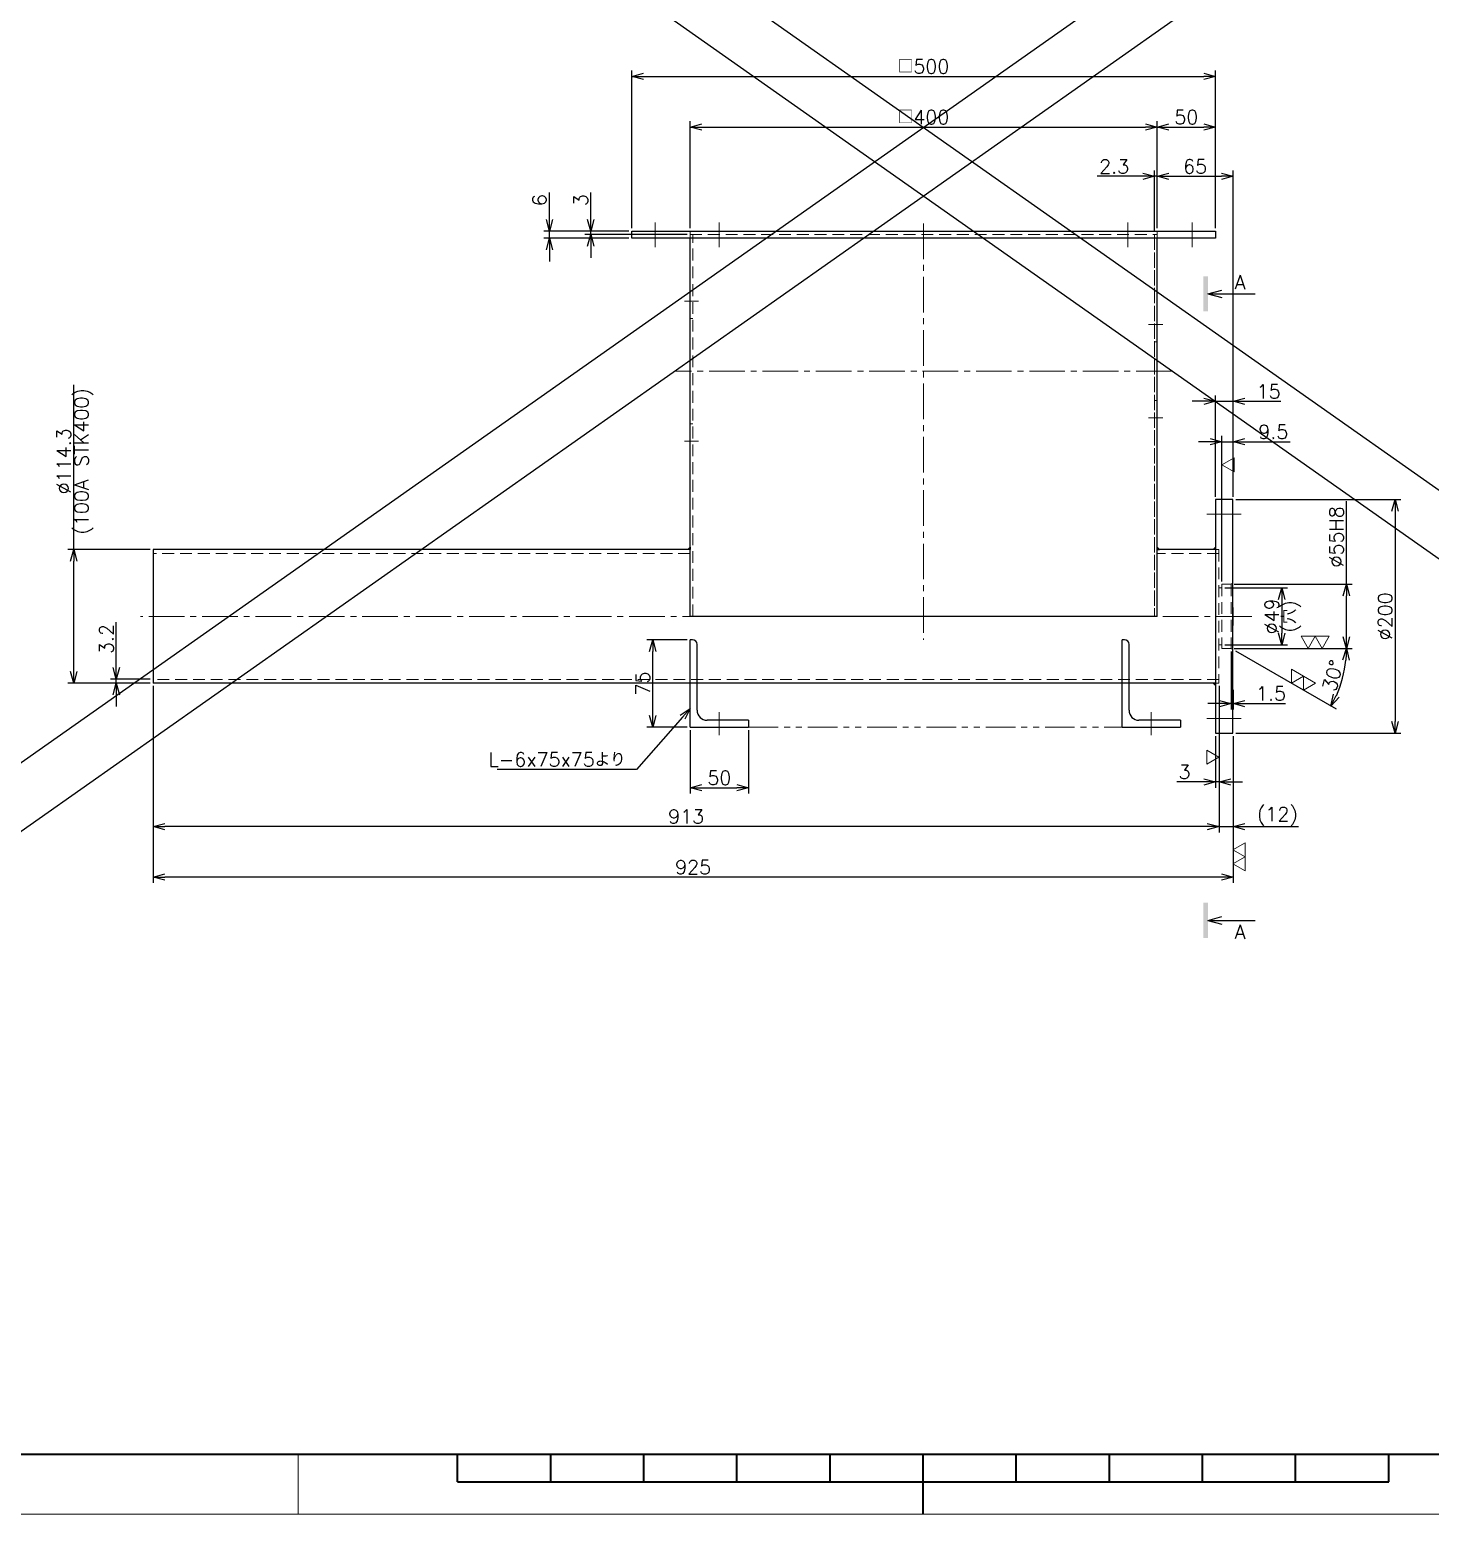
# Model space of a CAD drawing. Header units: millimetres. Extents: x 0 to 7035, y -19 to 2390.
# Drawn here: x 943 to 2143, y 0 to 1272 of the extents above; entities that cross this region are included whole.
import ezdxf
from ezdxf import colors
from ezdxf.entities.mleader import LeaderData, LeaderLine
from ezdxf.enums import TextEntityAlignment as Align
from ezdxf.math import Vec2, Vec3

# ---------------------------------------------------------------- set-up
doc = ezdxf.new("R2010")
doc.units = ezdxf.units.MM
doc.header["$LTSCALE"] = 1.6
doc.header["$PDMODE"] = 99
doc.header["$PDSIZE"] = 1
for name, pattern in [('CENTER2', [28.575, 19.05, -3.175, 3.175, -3.175]), ('HIDDEN', [9.525, 6.35, -3.175]), ('PHANTOM2', [31.75, 15.875, -3.175, 3.175, -3.175, 3.175, -3.175])]:
    doc.linetypes.add(name, pattern=pattern)
for name, color, linetype, lineweight in [('01_NORMAL', 7, 'Continuous', 25), ('04_HIDDEN', 2, 'HIDDEN', 13), ('05_CENTER', 4, 'CENTER2', 13), ('06_PHANTOM', 2, 'PHANTOM2', 13), ('07_寸法線', 3, 'Continuous', 9), ('08_DIM', 3, 'Continuous', 13), ('90_FRAME', 5, 'Continuous', 35)]:
    doc.layers.add(name, color=color, linetype=linetype, lineweight=lineweight)
doc.layers.add('91_BLANK', color=5, linetype='Continuous', lineweight=0, plot=False)
doc.styles.add('KSS_TXT', font='txt.shx', dxfattribs={"bigfont": 'extfont2.shx'})
doc.styles.get("Standard").update_dxf_attribs({"font": 'txt.shx', "bigfont": 'extfont2.shx'})
doc.dimstyles.new('KSS_DIM', dxfattribs={"dimscale": 4, "dimtxt": 3, "dimasz": 2.5, "dimexe": 1.25, "dimexo": 0.625, "dimtad": 1, "dimdsep": 46, "dimtxsty": 'KSS_TXT', "dimblk": 'OPEN30', "dimcen": 0, "dimazin": 2, "dimtfac": 0.75, "dimtmove": 0, "dimatfit": 3, "dimldrblk": 'OPEN30', "dimfxl": 1.25, "dimtolj": 1, "dimarcsym": 0})

# ---------------------------------------------------------------- blocks, each defined once
blk = doc.blocks.new('p1ba01')
for p, q in [((0, 0), (-1.5, 2.6)), ((-1.5, 2.6), (1.5, 2.6)), ((1.5, 2.6), (0, 0))]:
    blk.add_line(p, q)
blk = doc.blocks.new('_Open30')
at = {"color": 0, "linetype": 'ByBlock', "lineweight": -2}
for p, q in [((-1, 0.27), (0, 0)), ((0, 0), (-1, -0.27)), ((0, 0), (-1, 0))]:
    blk.add_line(p, q, dxfattribs=at)
blk = doc.blocks.new('*D151')
at = {"layer": '08_DIM', "color": 0, "lineweight": -2, "transparency": 16777216}
for p, q in [((2070.8, 796.6), (2070.8, 867.8)), ((1974.6, 796.6), (2075.8, 796.6)), ((2070.8, 751.6), (2070.8, 786.6)), ((1974.6, 741.6), (2075.8, 741.6))]:
    blk.add_line(p, q, dxfattribs=at)
at = {"layer": 'Defpoints', "color": 0, "transparency": 16777216}
for p in [(1972.1, 796.6), (2070.8, 796.6), (1972.1, 741.6)]:
    blk.add_point(p, dxfattribs=at)
at = {"layer": '08_DIM', "color": 0, "lineweight": -2, "transparency": 16777216, "xscale": 10, "yscale": 10, "zscale": 10}
for p, rotation in [((2070.8, 796.6), 90), ((2070.8, 741.6), 270)]:
    blk.add_blockref('_Open30', p, dxfattribs=dict(at, rotation=rotation))
at = {"layer": '08_DIM', "color": 0, "transparency": 16777216, "insert": (2062.2, 837.2), "char_height": 12, "attachment_point": 5, "rotation": 90, "style": 'KSS_TXT'}
blk.add_mtext('\\A1;%%C55H8', dxfattribs=at)
blk = doc.blocks.new('*D152')
at = {"layer": '08_DIM', "color": 0, "lineweight": -2, "transparency": 16777216}
for p, q in [((1966.6, 793.6), (2020.3, 793.6)), ((2015.3, 783.6), (2015.3, 754.6)), ((1966.6, 744.6), (2020.3, 744.6))]:
    blk.add_line(p, q, dxfattribs=at)
at = {"layer": 'Defpoints', "color": 0, "transparency": 16777216}
for p in [(1964.1, 793.6), (1964.1, 744.6), (2015.3, 744.6)]:
    blk.add_point(p, dxfattribs=at)
at = {"layer": '08_DIM', "color": 0, "lineweight": -2, "transparency": 16777216, "xscale": 10, "yscale": 10, "zscale": 10}
for p, rotation in [((2015.3, 793.6), 90), ((2015.3, 744.6), 270)]:
    blk.add_blockref('_Open30', p, dxfattribs=dict(at, rotation=rotation))
at = {"layer": '08_DIM', "color": 0, "transparency": 16777216, "char_height": 12, "attachment_point": 5, "rotation": 90, "style": 'KSS_TXT'}
for s, insert in [('\\A1;%%C49', (2006.8, 769.1)), ('\\A1;(穴)', (2023.8, 769.1))]:
    blk.add_mtext(s, dxfattribs=dict(at, insert=insert))
blk = doc.blocks.new('*D153')
at = {"layer": '08_DIM', "color": 0, "lineweight": -2, "transparency": 16777216}
for p, q in [((1976.1, 869.1), (2117.4, 869.1)), ((2112.4, 859.1), (2112.4, 679.1)), ((1976.1, 669.1), (2117.4, 669.1))]:
    blk.add_line(p, q, dxfattribs=at)
at = {"layer": 'Defpoints', "color": 0, "transparency": 16777216}
for p in [(1973.6, 869.1), (1973.6, 669.1), (2112.4, 669.1)]:
    blk.add_point(p, dxfattribs=at)
at = {"layer": '08_DIM', "color": 0, "lineweight": -2, "transparency": 16777216, "xscale": 10, "yscale": 10, "zscale": 10}
for p, rotation in [((2112.4, 869.1), 90), ((2112.4, 669.1), 270)]:
    blk.add_blockref('_Open30', p, dxfattribs=dict(at, rotation=rotation))
at = {"layer": '08_DIM', "color": 0, "transparency": 16777216, "insert": (2103.9, 769.1), "char_height": 12, "attachment_point": 5, "rotation": 90, "style": 'KSS_TXT'}
blk.add_mtext('\\A1;%%C200', dxfattribs=at)
blk = doc.blocks.new('*D154')
at = {"layer": '08_DIM', "color": 0, "lineweight": -2, "transparency": 16777216}
for p, q in [((1048.6, 709.5), (1048.6, 584.1)), ((1961.6, 709.5), (1961.6, 584.1)), ((1951.6, 589.1), (1058.6, 589.1))]:
    blk.add_line(p, q, dxfattribs=at)
at = {"layer": 'Defpoints', "color": 0, "transparency": 16777216}
for p in [(1048.6, 712), (1961.6, 712), (1048.6, 589.1)]:
    blk.add_point(p, dxfattribs=at)
at = {"layer": '08_DIM', "color": 0, "lineweight": -2, "transparency": 16777216, "xscale": 10, "yscale": 10, "zscale": 10, "rotation": 180}
blk.add_blockref('_Open30', (1048.6, 589.1), dxfattribs=at)
at = {"layer": '08_DIM', "color": 0, "lineweight": -2, "transparency": 16777216, "xscale": 10, "yscale": 10, "zscale": 10}
blk.add_blockref('_Open30', (1961.6, 589.1), dxfattribs=at)
at = {"layer": '08_DIM', "color": 0, "transparency": 16777216, "insert": (1505.1, 597.6), "char_height": 12, "attachment_point": 5, "style": 'KSS_TXT'}
blk.add_mtext('\\A1;913', dxfattribs=at)
blk = doc.blocks.new('*D155')
at = {"layer": '08_DIM', "color": 0, "lineweight": -2, "transparency": 16777216}
for p, q in [((1958.6, 871.6), (1958.6, 958.3)), ((1973.6, 871.6), (1973.6, 958.3)), ((1948.6, 953.3), (1938.6, 953.3)), ((1958.6, 953.3), (1973.6, 953.3)), ((1983.6, 953.3), (2014.6, 953.3))]:
    blk.add_line(p, q, dxfattribs=at)
at = {"layer": 'Defpoints', "color": 0, "transparency": 16777216}
for p in [(1973.6, 953.3), (1958.6, 869.1), (1973.6, 869.1)]:
    blk.add_point(p, dxfattribs=at)
at = {"layer": '08_DIM', "color": 0, "lineweight": -2, "transparency": 16777216, "xscale": 10, "yscale": 10, "zscale": 10}
blk.add_blockref('_Open30', (1958.6, 953.3), dxfattribs=at)
at = {"layer": '08_DIM', "color": 0, "lineweight": -2, "transparency": 16777216, "xscale": 10, "yscale": 10, "zscale": 10, "rotation": 180}
blk.add_blockref('_Open30', (1973.6, 953.3), dxfattribs=at)
at = {"layer": '08_DIM', "color": 0, "transparency": 16777216, "insert": (2004.1, 961.8), "char_height": 12, "attachment_point": 5, "style": 'KSS_TXT'}
blk.add_mtext('\\A1;15', dxfattribs=at)
blk = doc.blocks.new('*D156')
at = {"layer": '08_DIM', "color": 0, "lineweight": -2, "transparency": 16777216}
for p, q in [((1961.6, 709.5), (1961.6, 584.1)), ((1973.6, 666.6), (1973.6, 584.1)), ((1951.6, 589.1), (1941.6, 589.1)), ((1961.6, 589.1), (1973.6, 589.1)), ((1983.6, 589.1), (2029.6, 589.1))]:
    blk.add_line(p, q, dxfattribs=at)
at = {"layer": 'Defpoints', "color": 0, "transparency": 16777216}
for p in [(1961.6, 712), (1973.6, 669.1), (1973.6, 589.1)]:
    blk.add_point(p, dxfattribs=at)
at = {"layer": '08_DIM', "color": 0, "lineweight": -2, "transparency": 16777216, "xscale": 10, "yscale": 10, "zscale": 10}
blk.add_blockref('_Open30', (1961.6, 589.1), dxfattribs=at)
at = {"layer": '08_DIM', "color": 0, "lineweight": -2, "transparency": 16777216, "xscale": 10, "yscale": 10, "zscale": 10, "rotation": 180}
blk.add_blockref('_Open30', (1973.6, 589.1), dxfattribs=at)
at = {"layer": '08_DIM', "color": 0, "transparency": 16777216, "insert": (2011.6, 597.6), "char_height": 12, "attachment_point": 5, "style": 'KSS_TXT'}
blk.add_mtext('\\A1;(12)', dxfattribs=at)
blk = doc.blocks.new('*D157')
at = {"layer": '08_DIM', "color": 0, "lineweight": -2, "transparency": 16777216}
for p, q in [((1954.1, 918.7), (1944.1, 918.7)), ((1964.1, 799.1), (1964.1, 923.7)), ((1964.1, 918.7), (1973.6, 918.7)), ((1973.6, 871.6), (1973.6, 923.7)), ((1983.6, 918.7), (2022.6, 918.7))]:
    blk.add_line(p, q, dxfattribs=at)
at = {"layer": 'Defpoints', "color": 0, "transparency": 16777216}
for p in [(1973.6, 918.7), (1973.6, 869.1), (1964.1, 796.6)]:
    blk.add_point(p, dxfattribs=at)
at = {"layer": '08_DIM', "color": 0, "lineweight": -2, "transparency": 16777216, "xscale": 10, "yscale": 10, "zscale": 10}
blk.add_blockref('_Open30', (1964.1, 918.7), dxfattribs=at)
at = {"layer": '08_DIM', "color": 0, "lineweight": -2, "transparency": 16777216, "xscale": 10, "yscale": 10, "zscale": 10, "rotation": 180}
blk.add_blockref('_Open30', (1973.6, 918.7), dxfattribs=at)
at = {"layer": '08_DIM', "color": 0, "transparency": 16777216, "insert": (2008.1, 927.2), "char_height": 12, "attachment_point": 5, "style": 'KSS_TXT'}
blk.add_mtext('\\A1;9.5', dxfattribs=at)
blk = doc.blocks.new('*D158')
at = {"layer": '08_DIM', "color": 0, "lineweight": -2, "transparency": 16777216}
for p, q in [((1972.1, 739.1), (1972.1, 689.4)), ((1973.6, 706.2), (1973.6, 689.4)), ((1962.1, 694.4), (1952.1, 694.4)), ((1972.1, 694.4), (1973.6, 694.4)), ((1983.6, 694.4), (2018.6, 694.4))]:
    blk.add_line(p, q, dxfattribs=at)
at = {"layer": 'Defpoints', "color": 0, "transparency": 16777216}
for p in [(1972.1, 741.6), (1973.6, 708.7), (1973.6, 694.4)]:
    blk.add_point(p, dxfattribs=at)
at = {"layer": '08_DIM', "color": 0, "lineweight": -2, "transparency": 16777216, "xscale": 10, "yscale": 10, "zscale": 10}
blk.add_blockref('_Open30', (1972.1, 694.4), dxfattribs=at)
at = {"layer": '08_DIM', "color": 0, "lineweight": -2, "transparency": 16777216, "xscale": 10, "yscale": 10, "zscale": 10, "rotation": 180}
blk.add_blockref('_Open30', (1973.6, 694.4), dxfattribs=at)
at = {"layer": '08_DIM', "color": 0, "transparency": 16777216, "insert": (2006.1, 702.9), "char_height": 12, "attachment_point": 5, "style": 'KSS_TXT'}
blk.add_mtext('\\A1;1.5', dxfattribs=at)
blk = doc.blocks.new('*D159')
at = {"layer": '08_DIM', "color": 0, "lineweight": -2, "transparency": 16777216}
for p, q in [((1048.6, 709.5), (1048.6, 540.8)), ((1973.6, 666.6), (1973.6, 540.8)), ((1963.6, 545.8), (1058.6, 545.8))]:
    blk.add_line(p, q, dxfattribs=at)
at = {"layer": 'Defpoints', "color": 0, "transparency": 16777216}
for p in [(1048.6, 712), (1973.6, 669.1), (1048.6, 545.8)]:
    blk.add_point(p, dxfattribs=at)
at = {"layer": '08_DIM', "color": 0, "lineweight": -2, "transparency": 16777216, "xscale": 10, "yscale": 10, "zscale": 10, "rotation": 180}
blk.add_blockref('_Open30', (1048.6, 545.8), dxfattribs=at)
at = {"layer": '08_DIM', "color": 0, "lineweight": -2, "transparency": 16777216, "xscale": 10, "yscale": 10, "zscale": 10}
blk.add_blockref('_Open30', (1973.6, 545.8), dxfattribs=at)
at = {"layer": '08_DIM', "color": 0, "transparency": 16777216, "insert": (1511.1, 554.3), "char_height": 12, "attachment_point": 5, "style": 'KSS_TXT'}
blk.add_mtext('\\A1;925', dxfattribs=at)
blk = doc.blocks.new('*D160')
at = {"layer": '08_DIM', "color": 0, "lineweight": -2, "transparency": 16777216}
for p, q in [((1974.6, 741.6), (2075.8, 741.6)), ((1975.7, 739.5), (2061.9, 689.8))]:
    blk.add_line(p, q, dxfattribs=at)
blk.add_arc((1972.1, 741.6), 98.7, 335.8074, 354.1926, dxfattribs=at)
at = {"layer": 'Defpoints', "color": 0, "transparency": 16777216}
for p in [(1964.1, 741.6), (1972.1, 741.6), (1972.1, 741.6), (1973.6, 740.7), (2064.8, 707.9)]:
    blk.add_point(p, dxfattribs=at)
at = {"layer": '08_DIM', "color": 0, "lineweight": -2, "transparency": 16777216, "xscale": 10, "yscale": 10, "zscale": 10}
for p, rotation in [((2070.8, 741.6), 87.09630114620282), ((2057.5, 692.3), 242.9036988538062)]:
    blk.add_blockref('_Open30', p, dxfattribs=dict(at, rotation=rotation))
at = {"layer": '08_DIM', "color": 0, "transparency": 16777216, "insert": (2059.2, 718.3), "char_height": 12, "attachment_point": 5, "rotation": 75, "style": 'KSS_TXT'}
blk.add_mtext('\\A1;30%%d', dxfattribs=at)
blk = doc.blocks.new('p1ba02')
for p, q in [((-1.5, 2.6), (1.5, 2.6)), ((0, 0), (-1.5, 2.6)), ((1.5, 2.6), (0, 0)), ((3, 0), (1.5, 2.6)), ((1.5, 2.6), (4.5, 2.6)), ((4.5, 2.6), (3, 0))]:
    blk.add_line(p, q)
blk = doc.blocks.new('*D161')
at = {"layer": '08_DIM', "color": 0, "lineweight": -2, "transparency": 16777216}
for p, q in [((1908.6, 1101.6), (1908.6, 1151)), ((1918.6, 1146), (1963.6, 1146)), ((1973.6, 871.6), (1973.6, 1151))]:
    blk.add_line(p, q, dxfattribs=at)
at = {"layer": 'Defpoints', "color": 0, "transparency": 16777216}
for p in [(1973.6, 1146), (1908.6, 1099.1), (1973.6, 869.1)]:
    blk.add_point(p, dxfattribs=at)
at = {"layer": '08_DIM', "color": 0, "lineweight": -2, "transparency": 16777216, "xscale": 10, "yscale": 10, "zscale": 10, "rotation": 180}
blk.add_blockref('_Open30', (1908.6, 1146), dxfattribs=at)
at = {"layer": '08_DIM', "color": 0, "lineweight": -2, "transparency": 16777216, "xscale": 10, "yscale": 10, "zscale": 10}
blk.add_blockref('_Open30', (1973.6, 1146), dxfattribs=at)
at = {"layer": '08_DIM', "color": 0, "transparency": 16777216, "insert": (1941.1, 1154.5), "char_height": 12, "attachment_point": 5, "style": 'KSS_TXT'}
blk.add_mtext('\\A1;65', dxfattribs=at)
blk = doc.blocks.new('*D162')
at = {"layer": '08_DIM', "color": 0, "lineweight": -2, "transparency": 16777216}
for p, q in [((1896.3, 1146), (1857.3, 1146)), ((1906.3, 1098.6), (1906.3, 1151)), ((1908.6, 1146), (1906.3, 1146)), ((1908.6, 1101.6), (1908.6, 1151)), ((1918.6, 1146), (1928.6, 1146))]:
    blk.add_line(p, q, dxfattribs=at)
at = {"layer": 'Defpoints', "color": 0, "transparency": 16777216}
for p in [(1906.3, 1146), (1906.3, 1096.1), (1908.6, 1099.1)]:
    blk.add_point(p, dxfattribs=at)
at = {"layer": '08_DIM', "color": 0, "lineweight": -2, "transparency": 16777216, "xscale": 10, "yscale": 10, "zscale": 10}
blk.add_blockref('_Open30', (1906.3, 1146), dxfattribs=at)
at = {"layer": '08_DIM', "color": 0, "lineweight": -2, "transparency": 16777216, "xscale": 10, "yscale": 10, "zscale": 10, "rotation": 180}
blk.add_blockref('_Open30', (1908.6, 1146), dxfattribs=at)
at = {"layer": '08_DIM', "color": 0, "transparency": 16777216, "insert": (1871.8, 1154.5), "char_height": 12, "attachment_point": 5, "style": 'KSS_TXT'}
blk.add_mtext('\\A1;2.3', dxfattribs=at)
blk = doc.blocks.new('*D163')
at = {"layer": '08_DIM', "color": 0, "lineweight": -2, "transparency": 16777216}
for p, q in [((1961.6, 709.5), (1961.6, 622.3)), ((1958.6, 666.6), (1958.6, 622.3)), ((1948.6, 627.3), (1925.6, 627.3)), ((1961.6, 627.3), (1958.6, 627.3)), ((1971.6, 627.3), (1981.6, 627.3))]:
    blk.add_line(p, q, dxfattribs=at)
at = {"layer": 'Defpoints', "color": 0, "transparency": 16777216}
for p in [(1961.6, 712), (1958.6, 669.1), (1958.6, 627.3)]:
    blk.add_point(p, dxfattribs=at)
at = {"layer": '08_DIM', "color": 0, "lineweight": -2, "transparency": 16777216, "xscale": 10, "yscale": 10, "zscale": 10}
blk.add_blockref('_Open30', (1958.6, 627.3), dxfattribs=at)
at = {"layer": '08_DIM', "color": 0, "lineweight": -2, "transparency": 16777216, "xscale": 10, "yscale": 10, "zscale": 10, "rotation": 180}
blk.add_blockref('_Open30', (1961.6, 627.3), dxfattribs=at)
at = {"layer": '08_DIM', "color": 0, "transparency": 16777216, "insert": (1932.1, 635.8), "char_height": 12, "attachment_point": 5, "style": 'KSS_TXT'}
blk.add_mtext('\\A1;3', dxfattribs=at)
blk = doc.blocks.new('*D164')
at = {"layer": '08_DIM', "color": 0, "lineweight": -2, "transparency": 16777216}
for p, q in [((980.6, 826.3), (980.6, 967.5)), ((1046.1, 826.3), (975.6, 826.3)), ((980.6, 722), (980.6, 816.3)), ((1046.1, 712), (975.6, 712))]:
    blk.add_line(p, q, dxfattribs=at)
at = {"layer": 'Defpoints', "color": 0, "transparency": 16777216}
for p in [(980.6, 826.3), (1048.6, 826.3), (1048.6, 712)]:
    blk.add_point(p, dxfattribs=at)
at = {"layer": '08_DIM', "color": 0, "lineweight": -2, "transparency": 16777216, "xscale": 10, "yscale": 10, "zscale": 10}
for p, rotation in [((980.6, 826.3), 90), ((980.6, 712), 270)]:
    blk.add_blockref('_Open30', p, dxfattribs=dict(at, rotation=rotation))
at = {"layer": '08_DIM', "color": 0, "transparency": 16777216, "char_height": 12, "attachment_point": 5, "rotation": 90, "style": 'KSS_TXT'}
for s, insert in [('\\A1;(100A STK400)', (989.1, 901.9)), ('\\A1;%%C114.3', (972.1, 901.9))]:
    blk.add_mtext(s, dxfattribs=dict(at, insert=insert))
blk = doc.blocks.new('*D165')
at = {"layer": '08_DIM', "color": 0, "lineweight": -2, "transparency": 16777216}
for p, q in [((1017, 725.2), (1017, 764.2)), ((1046.1, 715.2), (1012, 715.2)), ((1017, 712), (1017, 715.2)), ((1046.1, 712), (1012, 712)), ((1017, 702), (1017, 692))]:
    blk.add_line(p, q, dxfattribs=at)
at = {"layer": 'Defpoints', "color": 0, "transparency": 16777216}
for p in [(1017, 715.2), (1048.6, 715.2), (1048.6, 712)]:
    blk.add_point(p, dxfattribs=at)
at = {"layer": '08_DIM', "color": 0, "lineweight": -2, "transparency": 16777216, "xscale": 10, "yscale": 10, "zscale": 10}
for p, rotation in [((1017, 715.2), 270), ((1017, 712), 90)]:
    blk.add_blockref('_Open30', p, dxfattribs=dict(at, rotation=rotation))
at = {"layer": '08_DIM', "color": 0, "transparency": 16777216, "insert": (1008.5, 749.7), "char_height": 12, "attachment_point": 5, "rotation": 90, "style": 'KSS_TXT'}
blk.add_mtext('\\A1;3.2', dxfattribs=at)
blk = doc.blocks.new('*D169')
at = {"layer": '08_DIM', "color": 0, "lineweight": -2, "transparency": 16777216}
for p, q in [((1508.6, 1101.6), (1508.6, 1193.2)), ((1518.6, 1188.2), (1898.6, 1188.2)), ((1908.6, 1101.6), (1908.6, 1193.2))]:
    blk.add_line(p, q, dxfattribs=at)
at = {"layer": 'Defpoints', "color": 0, "transparency": 16777216}
for p in [(1908.6, 1188.2), (1508.6, 1099.1), (1908.6, 1099.1)]:
    blk.add_point(p, dxfattribs=at)
at = {"layer": '08_DIM', "color": 0, "lineweight": -2, "transparency": 16777216, "xscale": 10, "yscale": 10, "zscale": 10, "rotation": 180}
blk.add_blockref('_Open30', (1508.6, 1188.2), dxfattribs=at)
at = {"layer": '08_DIM', "color": 0, "lineweight": -2, "transparency": 16777216, "xscale": 10, "yscale": 10, "zscale": 10}
blk.add_blockref('_Open30', (1908.6, 1188.2), dxfattribs=at)
at = {"layer": '08_DIM', "color": 0, "transparency": 16777216, "insert": (1708.6, 1196.7), "char_height": 12, "attachment_point": 5, "style": 'KSS_TXT'}
blk.add_mtext('\\A1;□400', dxfattribs=at)
blk = doc.blocks.new('*D170')
at = {"layer": '08_DIM', "color": 0, "lineweight": -2, "transparency": 16777216}
for p, q in [((1458.6, 1101.6), (1458.6, 1236.6)), ((1958.6, 1101.6), (1958.6, 1236.6)), ((1468.6, 1231.6), (1948.6, 1231.6))]:
    blk.add_line(p, q, dxfattribs=at)
at = {"layer": 'Defpoints', "color": 0, "transparency": 16777216}
for p in [(1958.6, 1231.6), (1458.6, 1099.1), (1958.6, 1099.1)]:
    blk.add_point(p, dxfattribs=at)
at = {"layer": '08_DIM', "color": 0, "lineweight": -2, "transparency": 16777216, "xscale": 10, "yscale": 10, "zscale": 10, "rotation": 180}
blk.add_blockref('_Open30', (1458.6, 1231.6), dxfattribs=at)
at = {"layer": '08_DIM', "color": 0, "lineweight": -2, "transparency": 16777216, "xscale": 10, "yscale": 10, "zscale": 10}
blk.add_blockref('_Open30', (1958.6, 1231.6), dxfattribs=at)
at = {"layer": '08_DIM', "color": 0, "transparency": 16777216, "insert": (1708.6, 1240.1), "char_height": 12, "attachment_point": 5, "style": 'KSS_TXT'}
blk.add_mtext('\\A1;□500', dxfattribs=at)
blk = doc.blocks.new('seca02')
for q in [(3.5, 0.8), (3.5, -0.8), (10.64, 0)]:
    blk.add_line((0.5, 0), q)
blk.add_solid([(-0.5, 3.76), (-0.5, -3.76), (0.5, 3.76), (0.5, -3.76)])
blk.add_attdef('A', text='', height=3).set_placement((7.37, 2.5), align=Align.MIDDLE)
blk = doc.blocks.new('*D167')
at = {"layer": '08_DIM', "color": 0, "lineweight": -2, "transparency": 16777216}
for p, q in [((1423.4, 1109.1), (1423.4, 1132.1)), ((1456.1, 1099.1), (1418.4, 1099.1)), ((1506.1, 1096.1), (1418.4, 1096.1)), ((1423.4, 1096.1), (1423.4, 1099.1)), ((1423.4, 1086.1), (1423.4, 1076.1))]:
    blk.add_line(p, q, dxfattribs=at)
at = {"layer": 'Defpoints', "color": 0, "transparency": 16777216}
for p in [(1423.4, 1099.1), (1458.6, 1099.1), (1508.6, 1096.1)]:
    blk.add_point(p, dxfattribs=at)
at = {"layer": '08_DIM', "color": 0, "lineweight": -2, "transparency": 16777216, "xscale": 10, "yscale": 10, "zscale": 10}
for p, rotation in [((1423.4, 1099.1), 270), ((1423.4, 1096.1), 90)]:
    blk.add_blockref('_Open30', p, dxfattribs=dict(at, rotation=rotation))
at = {"layer": '08_DIM', "color": 0, "transparency": 16777216, "insert": (1414.9, 1125.6), "char_height": 12, "attachment_point": 5, "rotation": 90, "style": 'KSS_TXT'}
blk.add_mtext('\\A1;3', dxfattribs=at)
blk = doc.blocks.new('*D168')
at = {"layer": '08_DIM', "color": 0, "lineweight": -2, "transparency": 16777216}
for p, q in [((1388.1, 1109.1), (1388.1, 1132.1)), ((1456.1, 1099.1), (1383.1, 1099.1)), ((1388.1, 1093.1), (1388.1, 1099.1)), ((1456.1, 1093.1), (1383.1, 1093.1)), ((1388.1, 1083.1), (1388.1, 1073.1))]:
    blk.add_line(p, q, dxfattribs=at)
at = {"layer": 'Defpoints', "color": 0, "transparency": 16777216}
for p in [(1388.1, 1099.1), (1458.6, 1099.1), (1458.6, 1093.1)]:
    blk.add_point(p, dxfattribs=at)
at = {"layer": '08_DIM', "color": 0, "lineweight": -2, "transparency": 16777216, "xscale": 10, "yscale": 10, "zscale": 10}
for p, rotation in [((1388.1, 1099.1), 270), ((1388.1, 1093.1), 90)]:
    blk.add_blockref('_Open30', p, dxfattribs=dict(at, rotation=rotation))
at = {"layer": '08_DIM', "color": 0, "transparency": 16777216, "insert": (1379.6, 1125.6), "char_height": 12, "attachment_point": 5, "rotation": 90, "style": 'KSS_TXT'}
blk.add_mtext('\\A1;6', dxfattribs=at)
blk = doc.blocks.new('*D166')
at = {"layer": '08_DIM', "color": 0, "lineweight": -2, "transparency": 16777216}
for p, q in [((1908.6, 1101.6), (1908.6, 1193.2)), ((1918.6, 1188.2), (1948.6, 1188.2)), ((1958.6, 1101.6), (1958.6, 1193.2))]:
    blk.add_line(p, q, dxfattribs=at)
at = {"layer": 'Defpoints', "color": 0, "transparency": 16777216}
for p in [(1958.6, 1188.2), (1908.6, 1099.1), (1958.6, 1099.1)]:
    blk.add_point(p, dxfattribs=at)
at = {"layer": '08_DIM', "color": 0, "lineweight": -2, "transparency": 16777216, "xscale": 10, "yscale": 10, "zscale": 10, "rotation": 180}
blk.add_blockref('_Open30', (1908.6, 1188.2), dxfattribs=at)
at = {"layer": '08_DIM', "color": 0, "lineweight": -2, "transparency": 16777216, "xscale": 10, "yscale": 10, "zscale": 10}
blk.add_blockref('_Open30', (1958.6, 1188.2), dxfattribs=at)
at = {"layer": '08_DIM', "color": 0, "transparency": 16777216, "insert": (1933.6, 1196.7), "char_height": 12, "attachment_point": 5, "style": 'KSS_TXT'}
blk.add_mtext('\\A1;50', dxfattribs=at)
blk = doc.blocks.new('*D194')
at = {"layer": '08_DIM', "color": 0, "lineweight": -2, "transparency": 16777216}
for p, q in [((1508.6, 671.6), (1508.6, 617.3)), ((1558.6, 671.6), (1558.6, 617.3)), ((1518.6, 622.3), (1548.6, 622.3))]:
    blk.add_line(p, q, dxfattribs=at)
at = {"layer": 'Defpoints', "color": 0, "transparency": 16777216}
for p in [(1508.6, 674.1), (1558.6, 674.1), (1558.6, 622.3)]:
    blk.add_point(p, dxfattribs=at)
at = {"layer": '08_DIM', "color": 0, "lineweight": -2, "transparency": 16777216, "xscale": 10, "yscale": 10, "zscale": 10, "rotation": 180}
blk.add_blockref('_Open30', (1508.6, 622.3), dxfattribs=at)
at = {"layer": '08_DIM', "color": 0, "lineweight": -2, "transparency": 16777216, "xscale": 10, "yscale": 10, "zscale": 10}
blk.add_blockref('_Open30', (1558.6, 622.3), dxfattribs=at)
at = {"layer": '08_DIM', "color": 0, "transparency": 16777216, "insert": (1533.6, 630.8), "char_height": 12, "attachment_point": 5, "style": 'KSS_TXT'}
blk.add_mtext('\\A1;50', dxfattribs=at)
blk = doc.blocks.new('A$C64AA45BC_1')
at = {"color": 0}
for p, q in [((2, 75), (0, 75)), ((0, 0), (0, 75)), ((6, 14.5), (6, 71)), ((0, 0), (50, 0)), ((50, 6), (14.5, 6)), ((50, 6), (50, 0))]:
    blk.add_line(p, q, dxfattribs=at)
for centre, radius, start, end in [((2, 71), 4, 0, 90), ((14.5, 14.5), 8.5, 180, 270)]:
    blk.add_arc(centre, radius, start, end, dxfattribs=at)
blk = doc.blocks.new('*D196')
at = {"layer": '08_DIM', "color": 0, "lineweight": -2, "transparency": 16777216}
for p, q in [((1506.1, 749.1), (1471.5, 749.1)), ((1476.5, 684.1), (1476.5, 739.1)), ((1506.1, 674.1), (1471.5, 674.1))]:
    blk.add_line(p, q, dxfattribs=at)
at = {"layer": 'Defpoints', "color": 0, "transparency": 16777216}
for p in [(1476.5, 749.1), (1508.6, 749.1), (1508.6, 674.1)]:
    blk.add_point(p, dxfattribs=at)
at = {"layer": '08_DIM', "color": 0, "lineweight": -2, "transparency": 16777216, "xscale": 10, "yscale": 10, "zscale": 10}
for p, rotation in [((1476.5, 749.1), 90), ((1476.5, 674.1), 270)]:
    blk.add_blockref('_Open30', p, dxfattribs=dict(at, rotation=rotation))
at = {"layer": '08_DIM', "color": 0, "transparency": 16777216, "insert": (1468, 711.6), "char_height": 12, "attachment_point": 5, "rotation": 90, "style": 'KSS_TXT'}
blk.add_mtext('\\A1;75', dxfattribs=at)
blk = doc.blocks.new('AM_BALLOON1')
at = {"transparency": 16777216}
blk.add_circle((0, 0), 5, dxfattribs=at)
blk.add_attdef('B_NUMBER', text='', height=3, dxfattribs=at).set_placement((0, 0), align=Align.MIDDLE_CENTER)
blk = doc.blocks.new('_OPEN')
at = {"color": 0, "linetype": 'ByBlock'}
for p, q in [((-1, 0.17), (0, 0)), ((0, 0), (-1, -0.17)), ((0, 0), (-1, 0))]:
    blk.add_line(p, q, dxfattribs=at)

msp = doc.modelspace()

# ---------------------------------------------------------------- linework, layer by layer
at = {"color": 0}
for p, q in [((1508.55, 769.113), (1508.55, 1093.113)), ((1908.55, 769.113), (1908.55, 1093.113)), ((1048.55, 826.263), (1048.55, 711.963)), ((1508.55, 826.263), (1048.55, 826.263)), ((1958.55, 826.263), (1908.55, 826.263)), ((1908.55, 769.113), (1508.55, 769.113)), ((1958.55, 711.963), (1048.55, 711.963))]:
    msp.add_line(p, q, dxfattribs=at)
msp.add_line((1973.55, 776.817), (1973.55, 761.409))
for points in [[(1958.55, 1093.113), (1458.55, 1093.113), (1458.55, 1099.113), (1958.55, 1099.113)], [(1973.55, 869.113), (1958.55, 869.113), (1958.55, 669.113), (1973.55, 669.113)]]:
    msp.add_lwpolyline(points, close=True, dxfattribs=at)
at = {"color": 3}
for points in [[(1508.55, 826.263), (1506.55, 826.263), (1506.55, 826.263), (1508.55, 828.263)], [(1908.55, 826.263), (1910.55, 826.263), (1910.55, 826.263), (1908.55, 828.263)], [(1958.55, 826.263), (1956.55, 826.263), (1956.55, 826.263), (1958.55, 828.263)], [(1958.55, 711.963), (1956.55, 711.963), (1956.55, 711.963), (1958.55, 709.963)]]:
    msp.add_lwpolyline(points, close=True, dxfattribs=at)
at = {"layer": '01_NORMAL'}
for p, q in [((0, 2390.448), (3312.803, 58.769)), ((3417.101, 2390.448), (104.297, 58.769)), ((0, 2331.679), (3312.803, 0)), ((3417.101, 2331.679), (104.297, 0))]:
    msp.add_line(p, q, dxfattribs=at)
at = {"layer": '04_HIDDEN'}
for p, q in [((1508.55, 1099.113), (1508.55, 1093.113)), ((1508.55, 1096.113), (1908.55, 1096.113)), ((1510.85, 769.113), (1510.85, 1096.113)), ((1906.25, 1096.113), (1906.25, 769.113)), ((1908.55, 1099.113), (1908.55, 1093.113)), ((1510.85, 1093.113), (1508.55, 1093.113)), ((1906.25, 1093.113), (1906.25, 769.113)), ((1510.85, 1024.113), (1508.55, 1024.113)), ((1908.55, 1004.113), (1906.25, 1004.113)), ((1908.55, 954.113), (1906.25, 954.113)), ((1510.85, 934.113), (1508.55, 934.113)), ((1508.55, 823.063), (1048.55, 823.063)), ((1961.55, 823.063), (1908.55, 823.063)), ((1958.55, 826.263), (1961.55, 826.263)), ((1961.55, 826.263), (1961.55, 711.963)), ((1964.05, 793.613), (1961.55, 793.613)), ((1964.05, 796.613), (1964.05, 741.613)), ((1972.05, 796.613), (1973.55, 797.479)), ((1972.05, 796.613), (1972.05, 741.613)), ((1964.05, 744.613), (1961.55, 744.613)), ((1972.05, 741.613), (1973.55, 740.747)), ((1961.55, 715.163), (1048.55, 715.163)), ((1958.55, 711.963), (1961.55, 711.963))]:
    msp.add_line(p, q, dxfattribs=at)
for points in [[(1972.05, 796.613), (1964.05, 796.613)], [(1972.05, 741.613), (1964.05, 741.613)]]:
    msp.add_lwpolyline(points, dxfattribs=at)
at = {"layer": '05_CENTER'}
for p, q in [((1478.55, 1106.58), (1478.55, 1085.459)), ((1533.55, 1106.58), (1533.55, 1085.459)), ((1883.55, 1106.58), (1883.55, 1085.459)), ((1938.55, 1106.58), (1938.55, 1085.459)), ((1708.55, 1105.655), (1708.55, 748.96)), ((1515.671, 1039.113), (1503.653, 1039.113)), ((1913.353, 1019.113), (1901.335, 1019.113)), ((1921.093, 979.113), (1496.007, 979.113)), ((1913.353, 939.113), (1901.335, 939.113)), ((1515.671, 919.113), (1503.653, 919.113)), ((1980.547, 856.613), (1951.174, 856.613)), ((1989.731, 769.113), (1037.771, 769.113)), ((1533.55, 667.216), (1533.55, 687.002)), ((1903.55, 667.216), (1903.55, 687.002)), ((1980.547, 681.613), (1951.174, 681.613))]:
    msp.add_line(p, q, dxfattribs=at)
at = {"layer": '06_PHANTOM'}
msp.add_line((1558.55, 674.113), (1878.55, 674.113), dxfattribs=at)
at = {"layer": '90_FRAME', "color": 4, "lineweight": 13}
msp.add_line((1172.702, 0), (1172.702, 51.616), dxfattribs=at)
at = {"layer": '90_FRAME'}
for p, q in [((1309.341, 27.686), (1309.341, 51.616)), ((1389.107, 27.686), (1389.107, 51.616)), ((1468.873, 27.686), (1468.873, 51.616)), ((1548.638, 27.686), (1548.638, 51.616)), ((1628.404, 27.686), (1628.404, 51.616)), ((1708.17, 0), (1708.17, 51.616)), ((1787.935, 27.686), (1787.935, 51.616)), ((1867.701, 27.686), (1867.701, 51.616)), ((1947.467, 27.686), (1947.467, 51.616)), ((2027.233, 27.686), (2027.233, 51.616)), ((2106.998, 27.686), (2106.998, 51.616)), ((1309.341, 27.686), (2106.998, 27.686))]:
    msp.add_line(p, q, dxfattribs=at)
msp.add_lwpolyline([(155.384, 51.616), (3260.956, 51.616), (3260.956, 2271.831), (155.384, 2271.831)], close=True, dxfattribs=at)
at = {"layer": '91_BLANK'}
msp.add_lwpolyline([(0, 0), (3312.803, 0), (3312.803, 2331.679), (0, 2331.679)], close=True, dxfattribs=at)

# ---------------------------------------------------------------- block references
at = {"xscale": 4, "yscale": 4, "zscale": 4}
msp.add_blockref('seca02', (1950.153, 1045.28), dxfattribs=at).add_auto_attribs({'A': 'A'})
at = {"color": 0}
for p in [(1508.55, 674.113), (1878.55, 674.113)]:
    msp.add_blockref('A$C64AA45BC_1', p, dxfattribs=at)
ref = msp.add_blockref('seca02', (1950.153, 508.704), dxfattribs=dict(xscale=4, yscale=4, zscale=4))
ref.add_attrib('A', 'A', dxfattribs={"height": 12}).set_placement((1979.653, 498.982), align=Align.MIDDLE)
at = {"layer": '08_DIM', "xscale": -4, "yscale": 4, "zscale": 4}
for p, rotation in [((1964.05, 898.886), 270), ((1961.55, 648.398), 89.99999999999997)]:
    msp.add_blockref('p1ba01', p, dxfattribs=dict(at, rotation=rotation))
at = {"layer": '08_DIM', "color": 3, "xscale": -4, "yscale": 4, "zscale": 4}
msp.add_blockref('p1ba02', (2049.925, 741.613), dxfattribs=at)
for p, rotation in [((2033.956, 705.872), 330.0000000000076), ((1973.55, 557.17), 270)]:
    msp.add_blockref('p1ba02', p, dxfattribs=dict(at, rotation=rotation))

# ---------------------------------------------------------------- dimensions: what is measured, and where the dimension line sits
at = {"layer": '08_DIM'}
for base, p1, p2, picture, middle in [((1958.55, 1231.636), (1458.55, 1099.113), (1958.55, 1099.113), '*D170', (1708.55, 1240.145)), ((1908.55, 1188.23), (1508.55, 1099.113), (1908.55, 1099.113), '*D169', (1708.55, 1196.73))]:
    dim = msp.add_linear_dim(base=base, p1=p1, p2=p2, text='□<>', dimstyle='KSS_DIM', dxfattribs=at)
    dim.commit()
    dim.dimension.update_dxf_attribs({"geometry": picture, "text_midpoint": middle})
for base, p1, p2, picture, middle in [((1958.55, 1188.23), (1908.55, 1099.113), (1958.55, 1099.113), '*D166', (1933.55, 1196.738)), ((1558.55, 622.311), (1508.55, 674.113), (1558.55, 674.113), '*D194', (1533.55, 630.82))]:
    dim = msp.add_linear_dim(base=base, p1=p1, p2=p2, dimstyle='KSS_DIM', dxfattribs=at)
    dim.commit()
    dim.dimension.update_dxf_attribs({"geometry": picture, "text_midpoint": middle})
for base, p1, p2, angle, picture, middle in [((1906.25, 1146.028), (1908.55, 1099.113), (1906.25, 1096.113), 180, '*D162', (1871.75, 1154.528)), ((1973.55, 1146.028), (1908.55, 1099.113), (1973.55, 869.113), 180, '*D161', (1941.05, 1154.536)), ((1388.149, 1099.113), (1458.55, 1093.113), (1458.55, 1099.113), 90, '*D168', (1379.649, 1125.613)), ((1423.361, 1099.113), (1508.55, 1096.113), (1458.55, 1099.113), 90, '*D167', (1414.861, 1125.613)), ((1973.55, 953.258), (1958.55, 869.113), (1973.55, 869.113), 180, '*D155', (2004.05, 961.766)), ((1973.55, 918.715), (1964.05, 796.613), (1973.55, 869.113), 180, '*D157', (2008.05, 927.223)), ((1017.007, 715.163), (1048.55, 711.963), (1048.55, 715.163), 90, '*D165', (1008.507, 749.663)), ((1476.484, 749.113), (1508.55, 674.113), (1508.55, 749.113), 90, '*D196', (1467.976, 711.613)), ((1973.55, 694.36), (1972.05, 741.613), (1973.55, 708.697), 180, '*D158', (2006.05, 702.868)), ((1048.55, 589.057), (1961.55, 711.963), (1048.55, 711.963), 180, '*D154', (1505.05, 597.557)), ((1048.55, 545.808), (1973.55, 669.113), (1048.55, 711.963), 180, '*D159', (1511.05, 554.316)), ((1958.55, 627.311), (1961.55, 711.963), (1958.55, 669.113), 180, '*D163', (1932.05, 635.811))]:
    dim = msp.add_linear_dim(base=base, p1=p1, p2=p2, angle=angle, dimstyle='KSS_DIM', dxfattribs=at)
    dim.commit()
    dim.dimension.update_dxf_attribs({"geometry": picture, "text_midpoint": middle})
for base, p1, p2, override, picture, middle in [((980.604, 826.263), (1048.55, 711.963), (1048.55, 826.263), {"dimpost": '\\X(100A STK400)'}, '*D164', (972.104, 901.863)), ((2015.258, 744.613), (1964.05, 793.613), (1964.05, 744.613), {"dimpost": '\\X(穴)'}, '*D152', (2006.758, 769.113))]:
    dim = msp.add_linear_dim(base=base, p1=p1, p2=p2, angle=90, text='%%C<>', dimstyle='KSS_DIM', override=override, dxfattribs=at)
    dim.commit()
    dim.dimension.update_dxf_attribs({"geometry": picture, "text_midpoint": middle})
for base, p1, p2, angle, text, picture, middle in [((2070.753, 796.613), (1972.05, 741.613), (1972.05, 796.613), 90, '%%C<>H8', '*D151', (2062.236, 837.196)), ((2112.406, 669.113), (1973.55, 869.113), (1973.55, 669.113), 90, '%%C<>', '*D153', (2103.906, 769.113)), ((1973.55, 589.057), (1961.55, 711.963), (1973.55, 669.113), 180, '(<>)', '*D156', (2011.55, 597.557))]:
    dim = msp.add_linear_dim(base=base, p1=p1, p2=p2, angle=angle, text=text, dimstyle='KSS_DIM', dxfattribs=at)
    dim.commit()
    dim.dimension.update_dxf_attribs({"geometry": picture, "text_midpoint": middle})
dim = msp.add_angular_dim_2l(base=(2064.8, 707.855), line1=((1972.05, 741.613), (1973.55, 740.747)), line2=((1972.05, 741.613), (1964.05, 741.613)), dimstyle='KSS_DIM', dxfattribs=at)
dim.commit()
dim.dimension.update_dxf_attribs({"geometry": '*D160', "text_midpoint": (2059.179, 718.267)})

# ---------------------------------------------------------------- leaders
at = {"layer": '07_寸法線'}
ml = msp.add_multileader_block('Standard', dxfattribs=at)
ml.set_content('AM_BALLOON1', color=256, scale=5)
ml.set_attribute('B_NUMBER', '4', width=0)
ml.set_leader_properties(color=256, linetype='ByLayer', lineweight=-1)
ml.set_arrow_properties(name='OPEN')
ml.build(insert=Vec2(0, 0))
ml.multileader.update_dxf_attribs({"leader_type": 0, "has_dogleg": 0, "text_right_attachment_type": 6, "dogleg_length": 0, "arrow_head_size": 10, "scale": 2.5, "block_connection_type": 1})
ctx = ml.context
ctx.base_point, ctx.scale, ctx.char_height, ctx.arrow_head_size, ctx.landing_gap_size, ctx.plane_origin = Vec3(4368.989, 1961.93), 2.5, 20, 10, 10, Vec3(4368.989, 1961.93)
ctx.right_attachment, ctx.attachment_type = 6, 1
notes = []
notes.append((ctx, [(0, (0, 0, 0), (0, 0), (1, 0), 1, [])]))
ctx.block.insert = Vec3(4368.989, 1961.93)
at = {"layer": '08_DIM'}
ml = msp.add_multileader_mtext('Standard', dxfattribs=at)
ml.set_content('L-6x75x75より', color=256)
ml.set_leader_properties()
ml.set_arrow_properties(name='OPEN30')
ml.build(insert=Vec2(0, 0))
ml.multileader.update_dxf_attribs({"text_left_attachment_type": 6, "text_right_attachment_type": 6, "dogleg_length": 0.36, "arrow_head_size": 10, "scale": 4})
ctx = ml.context
ctx.base_point, ctx.scale, ctx.char_height, ctx.arrow_head_size, ctx.landing_gap_size, ctx.plane_origin = Vec3(1311.664, 638.035), 4, 12, 10, 8, Vec3(1508.55, 691.953)
ctx.left_attachment, ctx.right_attachment, ctx.text_align_type = 6, 6, 2
notes.append((ctx, [(0, (1, 1, 0), (1462.704, 638.035), (-1, 0), 1.44, [(0, [(1508.55, 690.224)], 0, [])])]))
ctx.mtext.insert, ctx.mtext.alignment, ctx.mtext.flow_direction = Vec3(1453.264, 652.435), 3, 5
for ctx, leaders in notes:
    for number, flags, end, landing, length, lines in leaders:
        leader = LeaderData()
        leader.index, (leader.has_last_leader_line, leader.has_dogleg_vector, leader.attachment_direction) = number, flags
        leader.last_leader_point, leader.dogleg_vector, leader.dogleg_length = Vec3(end), Vec3(landing), length
        for number, points, colour, breaks in lines:
            line = LeaderLine()
            line.index, line.vertices, line.color, line.breaks = number, Vec3.list(points), colors.encode_raw_color(colour), breaks
            leader.lines.append(line)
        ctx.leaders.append(leader)

doc.saveas('drawing.dxf')
